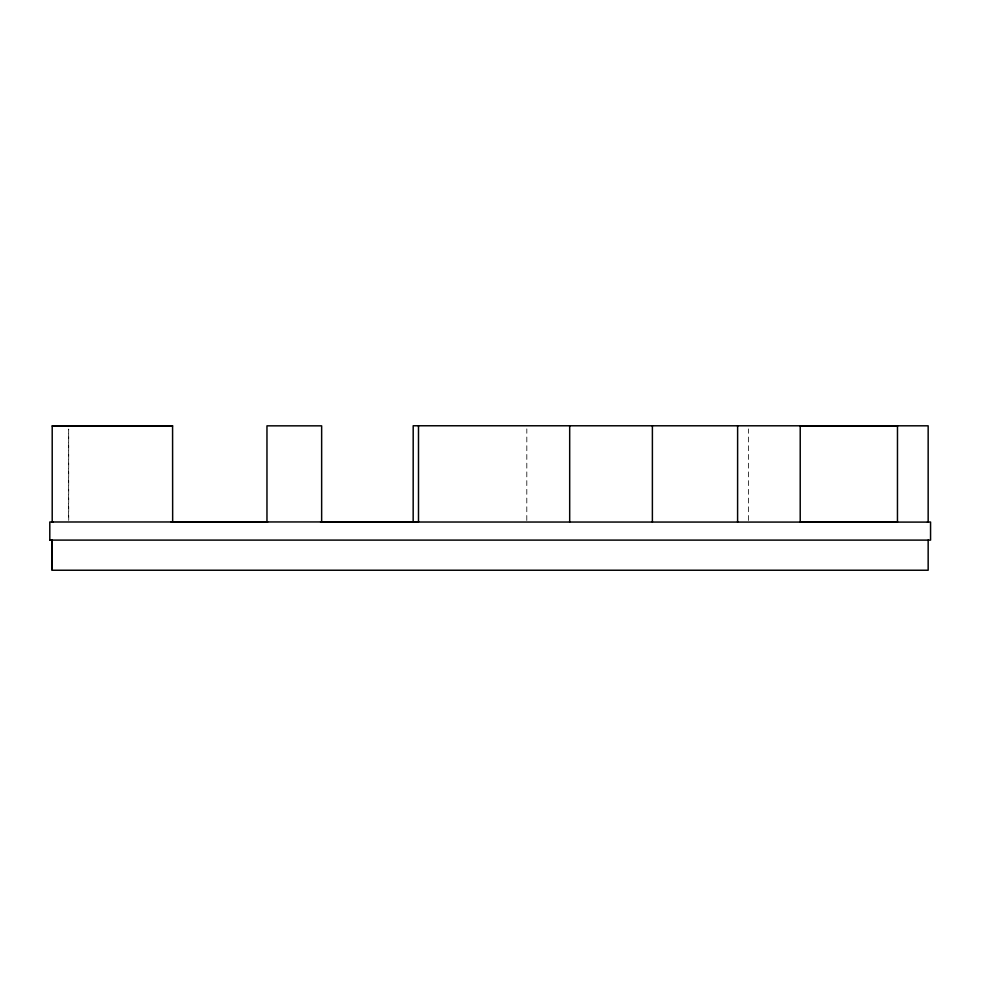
<?xml version="1.0" encoding="UTF-8"?>
<svg xmlns="http://www.w3.org/2000/svg" width="996" height="996" viewBox="0 0 996 996"><rect width="100%" height="100%" fill="white"/><g stroke="black" fill="none" stroke-linecap="round" stroke-linejoin="round"><path stroke-width="0.75" stroke-dasharray="4.98 3.74" d="M526.797 520.472L526.822 428.89M748.581 520.485L748.594 428.927M68.724 520.447L68.687 429.052L68.637 520.41"/><path stroke-width="1.49" d="M928.16 540.118L928.16 570.235L52.203 570.235L52.203 540.106L49.8 540.106L49.8 521.991L52.913 521.991M172.657 521.991L172.582 425.877L52.203 425.927L52.203 521.991L418.494 521.929L418.494 425.84M413.166 521.991L413.191 425.765L928.16 425.815L928.16 522.103L320.563 522.004M652.38 522.053L652.392 425.84M737.6 522.053L737.625 425.84M800.224 425.852L800.211 522.066L897.458 522.066L897.483 425.852L800.224 425.952M927.45 522.016L930.563 522.029L930.563 540.118L49.8 540.106M68.637 425.952L172.582 425.877L52.203 425.927M171.175 521.991L267.663 522.004M569.687 425.84L569.687 521.979M321.646 521.929L321.646 425.84L266.965 425.84L266.965 521.929M52.203 540.106L52.203 570.235"/></g></svg>
